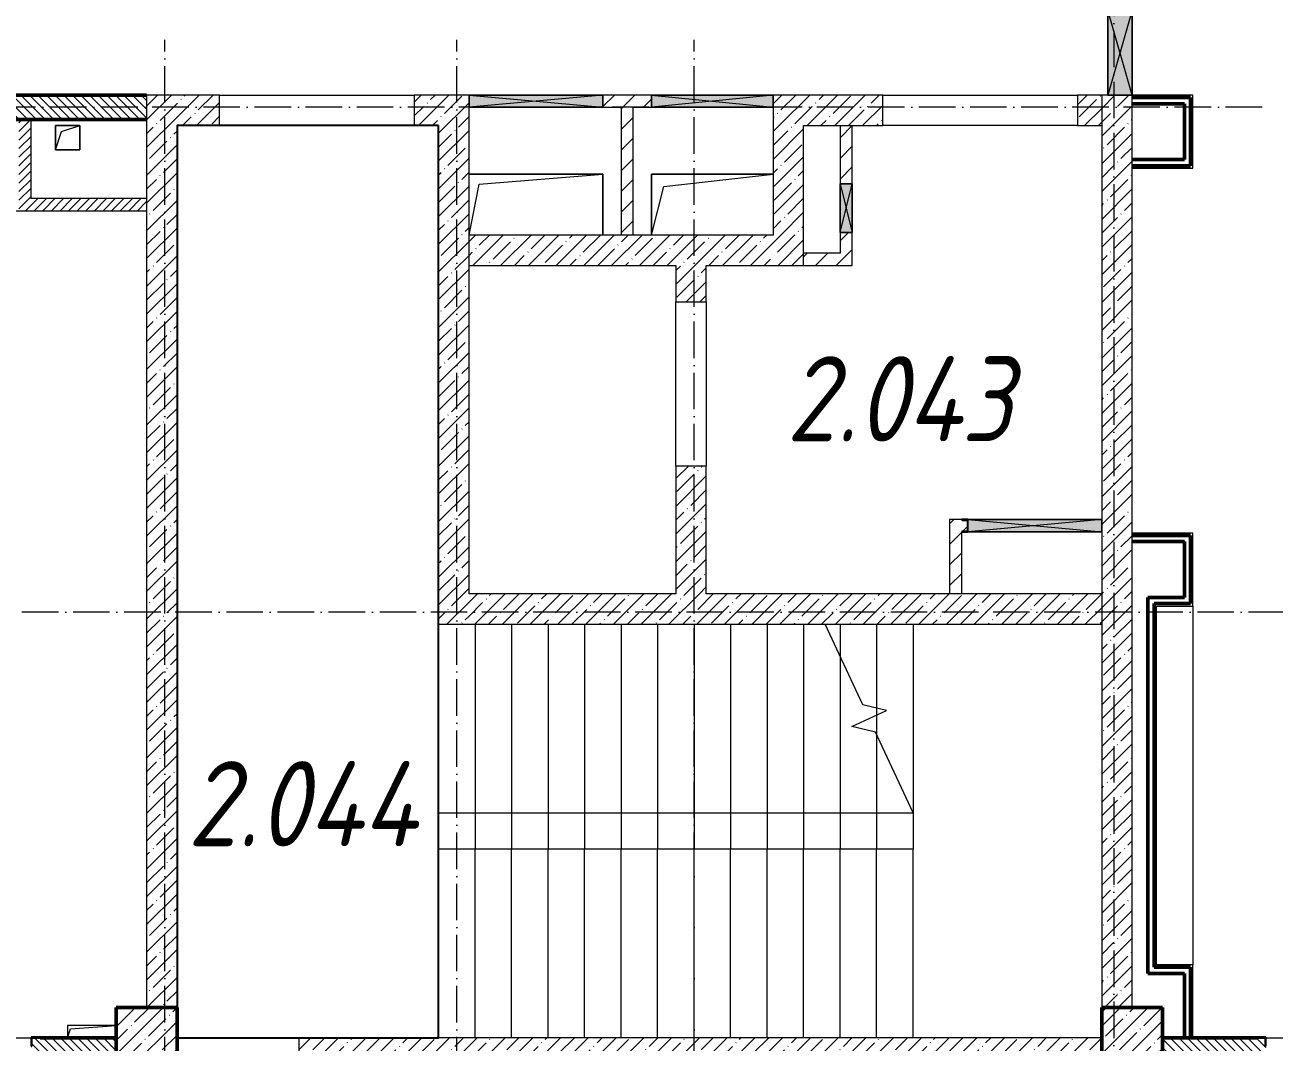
# Model space of a CAD drawing. Header units: millimetres. Extents: x -12989 to 629078, y -109036 to 555275.
# Drawn here: x 123410 to 133676, y 62010 to 70372 of the extents above; entities that cross this region are included whole.
import ezdxf

# ---------------------------------------------------------------- set-up
doc = ezdxf.new("R2010")
doc.units = ezdxf.units.MM
doc.linetypes.add('50_200_ШТРИХ_1Т_ш5_п1_п1_', pattern=[700, 500, -100, 0, -100])
for name, color, linetype, lineweight in [('A-DETL-GENF-OTLN', 7, 'Continuous', 9), ('A-FLOR-____-OTLN', 7, 'Continuous', 9), ('A-GENM-____-MCUT', 7, 'Continuous', 25), ('A-GENM-____-OTLN', 7, 'Continuous', 9), ('A-GENM-____-OTLN-1', 7, 'Continuous', 25), ('A-GLAZ-____-OTLN', 7, 'Continuous', 9), ('A-WALL-____-MCUT-1', 7, 'Continuous', 9), ('A-WALL-____-MCUT-2', 7, 'Continuous', 50), ('A-WALL-____-OTLN', 7, 'Continuous', 9), ('A-WALL-____-PATT-1', 7, 'Continuous', 9), ('A-WALL-FNSH-MCUT-1', 7, 'Continuous', 9), ('I-WALL-____-OTLN', 7, 'Continuous', 9), ('S-COLS-____-MCUT', 7, 'Continuous', 50), ('S-COLS-____-OTLN', 7, 'Continuous', 9), ('S-GRID-____-OTLN-1', 7, '50_200_ШТРИХ_1Т_ш5_п1_п1_', 9), ('S-STRS-____-MBND', 7, 'Continuous', 9), ('S-STRS-____-OTLN-1', 7, 'Continuous', 9), ('Марки помещений', 7, 'Continuous', 9)]:
    doc.layers.add(name, color=color, linetype=linetype, lineweight=lineweight)
doc.styles.add('ISOCPEUR_I_3', font='isocpeui.ttf', dxfattribs={"width": 0.85, "height": 2.2})
pattern_1 = [(135, (43259.71, 63713.66), (-35.35534, -35.35534), [])]
pattern_2 = [(45, (43259.71, 63713.66), (-114.04925, 114.04925), []), (45, (43373.76, 63713.66), (-114.04925, 114.04925), [201.612, -40.322, 3.353, -36.97])]
pattern_3 = [(45, (43259.71, 63713.66), (-35.35534, 35.35534), [])]
pattern_4 = [(45, (43259.71, 63713.66), (-84.85281, 84.85281), [])]

# ---------------------------------------------------------------- blocks, each defined once
blk = doc.blocks.new('BSC_Колонна _Прямоугольная - 500х500-V93-АР1_План отверстий 2 этажа в осях 1-64_А-ГГ')
at = {"layer": 'S-COLS-____-OTLN'}
h = blk.add_hatch(dxfattribs=at)
h.set_pattern_fill('FP_122', color=256, style=0, pattern_type=2)
h.set_pattern_definition([(45, (-81150, 1668.96), (-114.04925, 114.04925), []), (45, (-81035.95, 1668.96), (-114.04925, 114.04925), [201.613, -40.323, 3.353, -36.97])])
h.paths.add_polyline_path([(-250, -250), (250, -250), (250, 250), (-250, 250)], flags=0)
at = {"layer": 'S-COLS-____-MCUT'}
for p, q in [((250, 250), (-250, 250)), ((-250, 250), (-250, -250)), ((250, -250), (250, 250)), ((-250, -250), (250, -250))]:
    blk.add_line(p, q, dxfattribs=at)
blk = doc.blocks.new('BSC_Колонна _Прямоугольная - 500х500-V136-АР1_План отверстий 2 этажа в осях 1-64_А-ГГ')
at = {"layer": 'S-COLS-____-OTLN'}
h = blk.add_hatch(dxfattribs=at)
h.set_pattern_fill('FP_166', color=256, style=0, pattern_type=2)
h.set_pattern_definition([(45, (-89250, 1668.96), (-114.04925, 114.04925), []), (45, (-89135.95, 1668.96), (-114.04925, 114.04925), [201.613, -40.323, 3.353, -36.97])])
h.paths.add_polyline_path([(-250, -250), (250, -250), (250, 250), (-250, 250)], flags=0)
at = {"layer": 'S-COLS-____-MCUT'}
for p, q in [((250, 250), (-250, 250)), ((-250, 250), (-250, -250)), ((250, -250), (250, 250)), ((-250, -250), (250, -250))]:
    blk.add_line(p, q, dxfattribs=at)
blk = doc.blocks.new('Фахверк_СКБ_Уголок - 250_2700-27497298-АР1_План отверстий 2 этажа в осях 1-64_А-ГГ')
at = {"layer": 'A-GENM-____-MCUT'}
for p, q in [((200, 181), (125, 181)), ((125, 181), (125, 106)), ((125, 106), (131, 106)), ((131, 106), (131, 175)), ((131, 175), (200, 175)), ((200, 175), (200, 181)), ((131, -6), (125, -6)), ((125, -6), (125, -81)), ((125, -81), (200, -81)), ((131, -75), (131, -6)), ((200, -75), (131, -75)), ((200, -81), (200, -75))]:
    blk.add_line(p, q, dxfattribs=at)
blk = doc.blocks.new('AR_Отверстие прямоугольное _в плите_ - AR_Отверстие прямоугольное _в плите_-V150-АР1_План отверстий 2 этажа в осях 1-64_А-ГГ')
at = {"layer": 'A-GENM-____-OTLN'}
for p, q in [((100, 100), (-100, 100)), ((-100, 100), (-100, -100)), ((-100, -100), (-50, 50)), ((-50, 50), (100, 100)), ((100, -100), (100, 100)), ((-100, -100), (100, -100))]:
    blk.add_line(p, q, dxfattribs=at)
blk = doc.blocks.new('AR_Отверстие прямоугольное _в плите_ - AR_Отверстие прямоугольное _в плите_-V162-АР1_План отверстий 2 этажа в осях 1-64_А-ГГ')
at = {"layer": 'A-GENM-____-OTLN'}
for p, q in [((200, 50), (-200, 50)), ((-200, 50), (-200, -50)), ((-200, -50), (-175, 25)), ((-175, 25), (200, 50))]:
    blk.add_line(p, q, dxfattribs=at)
blk = doc.blocks.new('AR_Отверстие прямоугольное _в плите_ - AR_Отверстие прямоугольное _в плите_-V193-АР1_План отверстий 2 этажа в осях 1-64_А-ГГ')
at = {"layer": 'A-GENM-____-OTLN'}
for p, q in [((500, 250), (-500, 250)), ((-500, 250), (-500, -250)), ((-400, 150), (500, 250)), ((-500, -250), (-400, 150))]:
    blk.add_line(p, q, dxfattribs=at)
blk = doc.blocks.new('AR_Отверстие прямоугольное _в плите_ - AR_Отверстие прямоугольное _в плите_-30552508-АР1_План отверстий 2 этажа в осях 1-64_А-ГГ')
at = {"layer": 'A-GENM-____-OTLN'}
for p, q in [((550, 250), (-550, 250)), ((-467, 167), (550, 250)), ((550, -250), (550, 250)), ((-550, -250), (-467, 167))]:
    blk.add_line(p, q, dxfattribs=at)
blk = doc.blocks.new('AR_Отверстие прямоугольное _в стене_ - AR_Отверстие прямоугольное _в стене__ЭОМ-36409893-АР1_План отверстий 2 этажа в осях 1-64_А-ГГ')
at = {"layer": 'A-GLAZ-____-OTLN'}
blk.add_hatch(color=256, dxfattribs=at).paths.add_polyline_path([(350, 100), (-350, 100), (-350, -100), (350, -100)], flags=0)
at = {"layer": 'A-DETL-GENF-OTLN'}
for p, q in [((-350, -100), (-350, 100)), ((-350, 100), (350, 100)), ((350, 100), (-350, -100)), ((-350, 100), (350, -100)), ((350, 100), (-350, 100)), ((-350, 100), (-350, -100)), ((350, 100), (350, -100)), ((350, -100), (350, 100)), ((350, -100), (-350, -100)), ((-350, -100), (350, -100))]:
    blk.add_line(p, q, dxfattribs=at)
blk = doc.blocks.new('AR_Отверстие прямоугольное _в стене__БезПР - AR_Отверстие прямоугольное _в стене__БезПР-36427925-АР1_План отверстий 2 этажа в осях 1-64_А-ГГ')
at = {"layer": 'A-GLAZ-____-OTLN'}
blk.add_hatch(color=256, dxfattribs=at).paths.add_polyline_path([(500, -50), (500, 50), (-500, 50), (-500, -50)], flags=0)
at = {"layer": 'A-DETL-GENF-OTLN'}
for p, q in [((-500, -50), (-500, 50)), ((-500, 50), (500, 50)), ((500, 50), (-500, -50)), ((-500, 50), (500, -50)), ((500, 50), (-500, 50)), ((-500, 50), (-500, -50)), ((500, 50), (500, -50)), ((500, -50), (500, 50)), ((500, -50), (-500, -50)), ((-500, -50), (500, -50))]:
    blk.add_line(p, q, dxfattribs=at)
at = {"layer": 'A-GLAZ-____-OTLN'}
blk.add_line((500, 50), (-500, 50), dxfattribs=at)
blk = doc.blocks.new('AR_Отверстие прямоугольное _в стене_ - AR_Отверстие прямоугольное _в стене__ОВ-36805337-АР1_План отверстий 2 этажа в осях 1-64_А-ГГ')
at = {"layer": 'A-GLAZ-____-OTLN'}
blk.add_hatch(color=256, dxfattribs=at).paths.add_polyline_path([(-90, -50), (550, -50), (550, 50), (-550, 50), (-550, -50)], flags=0)
at = {"layer": 'A-DETL-GENF-OTLN'}
for p, q in [((-550, -50), (-550, 50)), ((-550, 50), (550, 50)), ((550, 50), (-550, -50)), ((-550, 50), (550, -50)), ((550, 50), (-550, 50)), ((-550, 50), (-550, -50)), ((550, 50), (550, -50)), ((550, -50), (550, 50)), ((550, -50), (-550, -50)), ((-550, -50), (550, -50))]:
    blk.add_line(p, q, dxfattribs=at)
blk = doc.blocks.new('154_Фахверк_СКБ_Швеллер - Тип_100_3960_зеркало-V199-АР1_План отверстий 2 этажа в осях 1-64_А-ГГ')
at = {"layer": 'A-GENM-____-MCUT'}
for p, q in [((175, 50), (125, 50)), ((128, 47), (175, 47)), ((128, -47), (128, 47)), ((175, 47), (175, 50)), ((125, -50), (175, -50)), ((175, -47), (128, -47)), ((175, -50), (175, -47))]:
    blk.add_line(p, q, dxfattribs=at)
blk = doc.blocks.new('AR_Отверстие прямоугольное _в стене_ - AR_Отверстие прямоугольное _в стене__ОВ-36913595-АР1_План отверстий 2 этажа в осях 1-64_А-ГГ')
at = {"layer": 'A-GLAZ-____-OTLN'}
blk.add_hatch(color=256, dxfattribs=at).paths.add_polyline_path([(550, -50), (550, 50), (-550, 50), (-550, -50), (475, -50)], flags=0)
at = {"layer": 'A-DETL-GENF-OTLN'}
for p, q in [((-550, -50), (-550, 50)), ((-550, 50), (550, 50)), ((550, 50), (-550, -50)), ((-550, 50), (550, -50)), ((550, 50), (-550, 50)), ((-550, 50), (-550, -50)), ((550, 50), (550, -50)), ((550, -50), (550, 50)), ((550, -50), (-550, -50)), ((-550, -50), (550, -50))]:
    blk.add_line(p, q, dxfattribs=at)
blk = doc.blocks.new('AR_Отверстие прямоугольное _в стене_ - AR_Отверстие прямоугольное _в стене__ОВ-36970111-АР1_План отверстий 2 этажа в осях 1-64_А-ГГ')
at = {"layer": 'A-GLAZ-____-OTLN'}
blk.add_hatch(color=256, dxfattribs=at).paths.add_polyline_path([(-200, -50), (200, -50), (200, 50), (-200, 50)], flags=0)
at = {"layer": 'A-DETL-GENF-OTLN'}
for p, q in [((-200, -50), (-200, 50)), ((-200, 50), (200, 50)), ((200, 50), (-200, -50)), ((-200, 50), (200, -50)), ((200, 50), (-200, 50)), ((-200, 50), (-200, -50)), ((200, 50), (200, -50)), ((200, -50), (200, 50)), ((200, -50), (-200, -50)), ((-200, -50), (200, -50))]:
    blk.add_line(p, q, dxfattribs=at)
blk = doc.blocks.new('2этаж')
at = {"layer": 'S-GRID-____-OTLN-1', "color": 251, "ltscale": 0.6, "true_color": 0x636466}
for p, q in [((73508.3, 508896.9), (73508.3, 454533.3)), ((65708.3, 454533.3), (65708.3, 465551)), ((68108.3, 454533.3), (68108.3, 465551)), ((70058.3, 454533.3), (70058.3, 465551)), ((74727.1, 464997), (-20260.4, 464997)), ((88359, 460847), (-20260.4, 460847))]:
    blk.add_line(p, q, dxfattribs=at)

msp = doc.modelspace()

# ---------------------------------------------------------------- hatches: boundary and pattern name
at = {"layer": 'A-WALL-____-PATT-1'}
h = msp.add_hatch(dxfattribs=at)
h.set_pattern_fill('FP_6', color=256, style=0, pattern_type=2)
h.set_pattern_definition(pattern_1)
h.paths.add_polyline_path([(123265.7115, 69594.7006), (124409.7115, 69594.7006), (124409.7115, 69794.7006), (123265.7115, 69794.7006), (123265.7115, 69725.7006), (123259.7115, 69725.7006), (123259.7115, 69663.7006), (123265.7115, 69663.7006), (123265.7115, 69595.7441)], flags=0)
h.paths.add_polyline_path([(122334.7115, 69594.7006), (122553.7115, 69594.7006), (122553.7115, 69663.7006), (122559.7115, 69663.7006), (122559.7115, 69725.7006), (122553.7115, 69725.7006), (122553.7115, 69794.7006), (122265.7115, 69794.7006), (122265.7115, 69725.7006), (122259.7115, 69725.7006), (122259.7115, 69663.7006), (122265.7115, 69663.7006), (122265.7115, 69594.7006)], flags=0)
h.paths.add_polyline_path([(121014.4505, 69594.7006), (121553.7115, 69594.7006), (121553.7115, 69663.7006), (121559.7115, 69663.7006), (121559.7115, 69725.7006), (121553.7115, 69725.7006), (121553.7115, 69794.7006), (118659.7115, 69794.7006), (118659.7115, 69594.7006)], flags=0)
h = msp.add_hatch(dxfattribs=at)
h.set_pattern_fill('FP_25', color=256, style=0, pattern_type=2)
h.set_pattern_definition(pattern_2)
h.paths.add_polyline_path([(124409.7115, 62294.7006), (124659.7115, 62294.7006), (124659.7115, 69794.7006), (124409.7115, 69794.7006), (124409.7115, 64449.5672)], flags=0)
h = msp.add_hatch(dxfattribs=at)
h.set_pattern_fill('FP_25', color=256, style=0, pattern_type=2)
h.set_pattern_definition(pattern_2)
h.paths.add_polyline_path([(126809.7115, 69544.7006), (126809.7115, 69794.7006), (126609.7115, 69794.7006), (126609.7115, 69544.7006)], flags=0)
h.paths.add_polyline_path([(124659.7115, 69544.7006), (125009.7115, 69544.7006), (125009.7115, 69794.7006), (124659.7115, 69794.7006)], flags=0)
h = msp.add_hatch(dxfattribs=at)
h.set_pattern_fill('FP_25', color=256, style=0, pattern_type=2)
h.set_pattern_definition(pattern_2)
h.paths.add_polyline_path([(127059.7115, 65444.7006), (127059.7115, 69794.7006), (126809.7115, 69794.7006), (126809.7115, 65444.7006)], flags=0)
h = msp.add_hatch(dxfattribs=at)
h.set_pattern_fill('FP_4', color=256, style=0, pattern_type=2)
h.set_pattern_definition(pattern_4)
h.paths.add_polyline_path([(128409.7115, 69694.7006), (128559.7115, 69694.7006), (128559.7115, 69794.7006), (128159.7115, 69794.7006), (128159.7115, 69694.7006), (128309.7115, 69694.7006)], flags=0)
h = msp.add_hatch(dxfattribs=at)
h.set_pattern_fill('FP_25', color=256, style=0, pattern_type=2)
h.set_pattern_definition(pattern_2)
h.paths.add_polyline_path([(132059.7115, 69544.7006), (132259.7115, 69544.7006), (132259.7115, 69794.7006), (132059.7115, 69794.7006)], flags=0)
h.paths.add_polyline_path([(130459.7115, 69544.7006), (130459.7115, 69794.7006), (129559.7115, 69794.7006), (129559.7115, 69544.7006), (129809.7115, 69544.7006)], flags=0)
h = msp.add_hatch(dxfattribs=at)
h.set_pattern_fill('FP_25', color=256, style=0, pattern_type=2)
h.set_pattern_definition(pattern_2)
h.paths.add_polyline_path([(132259.7115, 65569.7006), (132509.7115, 65569.7006), (132509.7115, 69794.7006), (132259.7115, 69794.7006), (132259.7115, 66169.5552)], flags=0)
h = msp.add_hatch(dxfattribs=at)
h.set_pattern_fill('FP_4', color=256, style=0, pattern_type=2)
h.set_pattern_definition(pattern_4)
h.paths.add_polyline_path([(128409.7115, 68644.7006), (128409.7115, 69694.7006), (128309.7115, 69694.7006), (128309.7115, 68644.7006)], flags=0)
h = msp.add_hatch(dxfattribs=at)
h.set_pattern_fill('FP_5', color=256, style=0, pattern_type=2)
h.set_pattern_definition(pattern_3)
h.paths.add_polyline_path([(123459.7115, 68844.7006), (123459.7115, 69594.7006), (123359.7115, 69594.7006), (123359.7115, 68844.7006)], flags=0)
h = msp.add_hatch(dxfattribs=at)
h.set_pattern_fill('FP_25', color=256, style=0, pattern_type=2)
h.set_pattern_definition(pattern_2)
h.paths.add_polyline_path([(129809.7115, 68644.7006), (129809.7115, 69544.7006), (129559.7115, 69544.7006), (129559.7115, 68644.7006)], flags=0)
h = msp.add_hatch(dxfattribs=at)
h.set_pattern_fill('FP_4', color=256, style=0, pattern_type=2)
h.set_pattern_definition(pattern_4)
h.paths.add_polyline_path([(130209.7115, 68394.7006), (130209.7115, 68664.7006), (130109.7115, 68664.7006), (130109.7115, 68394.7006)], flags=0)
h.paths.add_polyline_path([(130209.7115, 69064.7006), (130209.7115, 69544.7006), (130109.7115, 69544.7006), (130109.7115, 69064.7006), (130163.9972, 69064.7006)], flags=0)
h = msp.add_hatch(dxfattribs=at)
h.set_pattern_fill('FP_5', color=256, style=0, pattern_type=2)
h.set_pattern_definition(pattern_3)
h.paths.add_polyline_path([(124409.7115, 68844.7006), (124409.7115, 68944.7006), (123459.7115, 68944.7006), (123459.7115, 68844.7006)], flags=0)
h = msp.add_hatch(dxfattribs=at)
h.set_pattern_fill('FP_25', color=256, style=0, pattern_type=2)
h.set_pattern_definition(pattern_2)
h.paths.add_polyline_path([(129809.7115, 68394.7006), (129809.7115, 68644.7006), (127059.7115, 68644.7006), (127059.7115, 68394.7006), (129009.7115, 68394.7006)], flags=0)
h = msp.add_hatch(dxfattribs=at)
h.set_pattern_fill('FP_4', color=256, style=0, pattern_type=2)
h.set_pattern_definition(pattern_4)
h.paths.add_polyline_path([(130109.7115, 68394.7006), (130109.7115, 68494.7006), (129809.7115, 68494.7006), (129809.7115, 68394.7006)], flags=0)
h = msp.add_hatch(dxfattribs=at)
h.set_pattern_fill('FP_25', color=256, style=0, pattern_type=2)
h.set_pattern_definition(pattern_2)
h.paths.add_polyline_path([(129009.7115, 65694.7006), (129009.7115, 66744.7006), (128759.7115, 66744.7006), (128759.7115, 65694.7006)], flags=0)
h.paths.add_polyline_path([(128759.7115, 68094.7006), (129009.7115, 68094.7006), (129009.7115, 68394.7006), (128759.7115, 68394.7006)], flags=0)
h = msp.add_hatch(dxfattribs=at)
h.set_pattern_fill('FP_4', color=256, style=0, pattern_type=2)
h.set_pattern_definition(pattern_4)
h.paths.add_polyline_path([(131009.7115, 65694.7006), (131109.7115, 65694.7006), (131109.7115, 66304.7006), (131009.7115, 66304.7006), (131009.7115, 66204.7006)], flags=0)
h = msp.add_hatch(dxfattribs=at)
h.set_pattern_fill('FP_4', color=256, style=0, pattern_type=2)
h.set_pattern_definition(pattern_4)
h.paths.add_polyline_path([(131109.7115, 66207.7006), (131156.7115, 66207.7006), (131156.7115, 66301.7006), (131109.7115, 66301.7006), (131109.7115, 66254.7006)], flags=0)
h = msp.add_hatch(dxfattribs=at)
h.set_pattern_fill('FP_25', color=256, style=0, pattern_type=2)
h.set_pattern_definition(pattern_2)
h.paths.add_polyline_path([(132259.7115, 65444.7006), (132259.7115, 65694.7006), (127059.7115, 65694.7006), (127059.7115, 65444.7006), (131619.2363, 65444.7006)], flags=0)
h = msp.add_hatch(dxfattribs=at)
h.set_pattern_fill('FP_25', color=256, style=0, pattern_type=2)
h.set_pattern_definition(pattern_2)
h.paths.add_polyline_path([(132509.7115, 62294.7006), (132509.7115, 65569.7006), (132259.7115, 65569.7006), (132259.7115, 62294.7006), (132502.9684, 62294.7006)], flags=0)
h = msp.add_hatch(dxfattribs=at)
h.set_pattern_fill('FP_6', color=256, style=0, pattern_type=2)
h.set_pattern_definition(pattern_1)
h.paths.add_polyline_path([(124159.7115, 61794.7006), (124159.7115, 62044.7006), (123465.7115, 62044.7006), (123465.7115, 61975.7006), (123459.7115, 61975.7006), (123459.7115, 61863.7006), (123465.7115, 61863.7006), (123465.7115, 61794.7006), (123534.7115, 61794.7006)], flags=0)
h = msp.add_hatch(dxfattribs=at)
h.set_pattern_fill('FP_25', color=256, style=0, pattern_type=2)
h.set_pattern_definition(pattern_2)
h.paths.add_polyline_path([(132259.7115, 61794.7006), (132259.7115, 62044.7006), (125659.7115, 62044.7006), (125659.7115, 61794.7006), (131619.2363, 61794.7006)], flags=0)
h = msp.add_hatch(dxfattribs=at)
h.set_pattern_fill('FP_6', color=256, style=0, pattern_type=2)
h.set_pattern_definition(pattern_1)
h.paths.add_polyline_path([(135484.7115, 61794.7006), (136509.7115, 61794.7006), (136509.7115, 62044.7006), (135415.7115, 62044.7006), (135415.7115, 61975.7006), (135409.7115, 61975.7006), (135409.7115, 61863.7006), (135415.7115, 61863.7006), (135415.7115, 61794.7006)], flags=0)
h.paths.add_polyline_path([(133603.7115, 61794.7006), (133603.7115, 61863.7006), (133609.7115, 61863.7006), (133609.7115, 61975.7006), (133603.7115, 61975.7006), (133603.7115, 62044.7006), (132759.7115, 62044.7006), (132759.7115, 61794.7006), (133534.7115, 61794.7006)], flags=0)

# ---------------------------------------------------------------- linework, layer by layer
msp.add_lwpolyline([(126809.7115, 69544.7006), (124659.7115, 69544.7006), (124659.7115, 62044.7006), (126809.7115, 62044.7006)], close=True)
at = {"layer": 'A-FLOR-____-OTLN'}
for p, q in [((123659.7115, 69544.7006), (123859.7115, 69544.7006)), ((123659.7115, 69344.7006), (123659.7115, 69544.7006)), ((123859.7115, 69544.7006), (123859.7115, 69344.7006)), ((123859.7115, 69344.7006), (123659.7115, 69344.7006)), ((127059.7115, 69144.7006), (128159.7115, 69144.7006)), ((128159.7115, 69144.7006), (128159.7115, 68644.7006)), ((128559.7115, 69144.7006), (129559.7115, 69144.7006)), ((128559.7115, 68644.7006), (128559.7115, 69144.7006)), ((126809.7115, 62044.7006), (126809.7115, 63894.7006))]:
    msp.add_line(p, q, dxfattribs=at)
at = {"layer": 'A-WALL-____-MCUT-1'}
for p, q in [((124409.7115, 69794.7006), (124409.7115, 62294.7006)), ((125009.7115, 69794.7006), (124409.7115, 69794.7006)), ((125009.7115, 69544.7006), (125009.7115, 69794.7006)), ((127059.7115, 69794.7006), (126609.7115, 69794.7006)), ((126609.7115, 69794.7006), (126609.7115, 69544.7006)), ((130459.7115, 69794.7006), (129559.7115, 69794.7006)), ((130459.7115, 69544.7006), (130459.7115, 69794.7006)), ((132309.7115, 69794.7006), (132059.7115, 69794.7006)), ((132059.7115, 69794.7006), (132059.7115, 69544.7006)), ((132259.7115, 69794.7006), (132259.7115, 66304.7006)), ((132509.7115, 62294.7006), (132509.7115, 69794.7006)), ((127059.7115, 65694.7006), (127059.7115, 69694.7006)), ((129559.7115, 69694.7006), (129559.7115, 68644.7006)), ((124659.7115, 62294.7006), (124659.7115, 69544.7006)), ((124659.7115, 69544.7006), (125009.7115, 69544.7006)), ((126609.7115, 69544.7006), (126809.7115, 69544.7006)), ((126809.7115, 69544.7006), (126809.7115, 65444.7006)), ((129809.7115, 69544.7006), (130459.7115, 69544.7006)), ((129809.7115, 68394.7006), (129809.7115, 69544.7006)), ((132059.7115, 69544.7006), (132259.7115, 69544.7006)), ((129559.7115, 68644.7006), (127059.7115, 68644.7006)), ((127059.7115, 68394.7006), (128759.7115, 68394.7006)), ((128759.7115, 68394.7006), (128759.7115, 68094.7006)), ((129009.7115, 68094.7006), (129009.7115, 68394.7006)), ((129009.7115, 68394.7006), (129809.7115, 68394.7006)), ((128759.7115, 68094.7006), (129009.7115, 68094.7006)), ((128759.7115, 66744.7006), (128759.7115, 65694.7006)), ((129009.7115, 66744.7006), (128759.7115, 66744.7006)), ((129009.7115, 65694.7006), (129009.7115, 66744.7006)), ((132259.7115, 66204.7006), (132259.7115, 62294.7006)), ((128759.7115, 65694.7006), (127059.7115, 65694.7006)), ((132259.7115, 65694.7006), (129009.7115, 65694.7006)), ((126809.7115, 65444.7006), (132259.7115, 65444.7006)), ((132259.7115, 62044.7006), (125659.7115, 62044.7006)), ((125659.7115, 62044.7006), (125659.7115, 61794.7006))]:
    msp.add_line(p, q, dxfattribs=at)
at = {"layer": 'A-WALL-____-MCUT-2'}
for p, q in [((124409.7115, 69794.7006), (123334.7115, 69794.7006)), ((132989.7115, 69774.7006), (132509.7115, 69774.7006)), ((132509.7115, 69724.7006), (132939.7115, 69724.7006)), ((132939.7115, 69724.7006), (132939.7115, 69264.7006)), ((132989.7115, 69214.7006), (132989.7115, 69774.7006)), ((123334.7115, 69594.7006), (124409.7115, 69594.7006)), ((132939.7115, 69264.7006), (132509.7115, 69264.7006)), ((132989.7115, 69214.7006), (132509.7115, 69214.7006)), ((132989.7115, 66174.7006), (132509.7115, 66174.7006)), ((132509.7115, 66124.7006), (132939.7115, 66124.7006)), ((132939.7115, 66124.7006), (132939.7115, 65664.7006)), ((132989.7115, 65614.7006), (132989.7115, 66174.7006)), ((132939.7115, 65664.7006), (132639.7115, 65664.7006)), ((132639.7115, 65664.7006), (132639.7115, 62574.7006)), ((132989.7115, 65614.7006), (132689.7115, 65614.7006)), ((132689.7115, 62624.7006), (132689.7115, 65614.7006)), ((132989.7115, 62624.7006), (132689.7115, 62624.7006)), ((132989.7115, 62044.7006), (132989.7115, 62624.7006)), ((132639.7115, 62574.7006), (132939.7115, 62574.7006)), ((132939.7115, 62574.7006), (132939.7115, 62044.7006)), ((124159.7115, 62044.7006), (123534.7115, 62044.7006)), ((133534.7115, 62044.7006), (132759.7115, 62044.7006)), ((132939.7115, 62044.7006), (132989.7115, 62044.7006))]:
    msp.add_line(p, q, dxfattribs=at)
at = {"layer": 'A-WALL-____-OTLN'}
for p, q in [((125009.7115, 69794.7006), (126609.7115, 69794.7006)), ((130459.7115, 69794.7006), (132059.7115, 69794.7006)), ((126609.7115, 69544.7006), (125009.7115, 69544.7006)), ((132059.7115, 69544.7006), (130459.7115, 69544.7006)), ((128759.7115, 66744.7006), (128759.7115, 68094.7006)), ((129009.7115, 68094.7006), (129009.7115, 66744.7006)), ((118659.7115, 62044.7006), (123459.7115, 62044.7006)), ((124659.7115, 62044.7006), (125659.7115, 62044.7006)), ((133609.7115, 62044.7006), (135409.7115, 62044.7006))]:
    msp.add_line(p, q, dxfattribs=at)
at = {"layer": 'A-WALL-FNSH-MCUT-1'}
for p, q in [((128559.7115, 69794.7006), (128159.7115, 69794.7006)), ((133009.7115, 69794.7006), (132509.7115, 69794.7006)), ((133009.7115, 69194.7006), (133009.7115, 69794.7006)), ((128159.7115, 69694.7006), (128309.7115, 69694.7006)), ((128309.7115, 69694.7006), (128309.7115, 68644.7006)), ((128409.7115, 69694.7006), (128559.7115, 69694.7006)), ((128409.7115, 68644.7006), (128409.7115, 69694.7006)), ((123459.7115, 68944.7006), (123459.7115, 69594.7006)), ((130109.7115, 69544.7006), (130109.7115, 69064.7006)), ((130209.7115, 69064.7006), (130209.7115, 69544.7006)), ((132509.7115, 69194.7006), (133009.7115, 69194.7006)), ((124409.7115, 68944.7006), (123459.7115, 68944.7006)), ((120909.7115, 68844.7006), (124409.7115, 68844.7006)), ((130109.7115, 68664.7006), (130109.7115, 68494.7006)), ((130209.7115, 68394.7006), (130209.7115, 68664.7006)), ((130109.7115, 68494.7006), (129809.7115, 68494.7006)), ((129809.7115, 68394.7006), (130209.7115, 68394.7006)), ((131009.7115, 66304.7006), (131009.7115, 65694.7006)), ((131109.7115, 66304.7006), (131009.7115, 66304.7006)), ((131109.7115, 65694.7006), (131109.7115, 66204.7006)), ((133009.7115, 66194.7006), (132509.7115, 66194.7006)), ((133009.7115, 65594.7006), (133009.7115, 66194.7006)), ((132709.7115, 65594.7006), (133009.7115, 65594.7006)), ((132709.7115, 62644.7006), (132709.7115, 65594.7006)), ((133009.7115, 62644.7006), (132709.7115, 62644.7006)), ((133009.7115, 62044.7006), (133009.7115, 62644.7006)), ((132989.7115, 62044.7006), (133009.7115, 62044.7006))]:
    msp.add_line(p, q, dxfattribs=at)
at = {"layer": 'I-WALL-____-OTLN'}
for p, q in [((133009.2115, 65594.7006), (133009.2115, 62644.7006)), ((133009.7115, 65594.7006), (133009.7115, 62644.7006))]:
    msp.add_line(p, q, dxfattribs=at)
at = {"layer": 'S-STRS-____-MBND'}
for p, q in [((130295.4957, 64782.9891), (129986.9346, 65444.7006)), ((130489.9336, 64735.7347), (130295.4957, 64782.9891)), ((130206.7124, 64603.6665), (130489.9336, 64735.7347)), ((130401.1503, 64556.4122), (130206.7124, 64603.6665)), ((130709.7115, 63894.7006), (130401.1503, 64556.4122))]:
    msp.add_line(p, q, dxfattribs=at)
at = {"layer": 'S-STRS-____-OTLN-1'}
for p, q in [((126809.7115, 65444.7006), (126809.7115, 63894.7006)), ((126809.7115, 65444.7006), (126809.7115, 63894.7006)), ((127109.7115, 65444.7006), (127109.7115, 63894.7006)), ((127109.7115, 65444.7006), (127109.7115, 63894.7006)), ((127409.7115, 65444.7006), (127409.7115, 63894.7006)), ((127409.7115, 65444.7006), (127409.7115, 63894.7006)), ((127709.7115, 65444.7006), (127709.7115, 63894.7006)), ((127709.7115, 65444.7006), (127709.7115, 63894.7006)), ((128009.7115, 65444.7006), (128009.7115, 63894.7006)), ((128009.7115, 65444.7006), (128009.7115, 63894.7006)), ((128309.7115, 65444.7006), (128309.7115, 63894.7006)), ((128309.7115, 65444.7006), (128309.7115, 63894.7006)), ((128609.7115, 65444.7006), (128609.7115, 63894.7006)), ((128609.7115, 65444.7006), (128609.7115, 63894.7006)), ((128909.7115, 65444.7006), (128909.7115, 63894.7006)), ((128909.7115, 65444.7006), (128909.7115, 63894.7006)), ((129209.7115, 65444.7006), (129209.7115, 63894.7006)), ((129209.7115, 65444.7006), (129209.7115, 63894.7006)), ((129509.7115, 65444.7006), (129509.7115, 63894.7006)), ((129509.7115, 65444.7006), (129509.7115, 63894.7006)), ((129809.7115, 65444.7006), (129809.7115, 63894.7006)), ((129809.7115, 65444.7006), (129809.7115, 63894.7006)), ((130109.7115, 65444.7006), (130109.7115, 65181.4048)), ((130109.7115, 65444.7006), (130109.7115, 65181.4048)), ((130409.7115, 65444.7006), (130409.7115, 64755.2312)), ((130409.7115, 65444.7006), (130409.7115, 64755.2312)), ((130709.7115, 65444.7006), (130709.7115, 63594.7006)), ((130709.7115, 65444.7006), (130709.7115, 63594.7006)), ((130109.7115, 65181.4048), (130109.7115, 63894.7006)), ((130109.7115, 65181.4048), (130109.7115, 63894.7006)), ((130409.7115, 64755.2312), (130409.7115, 64698.3265)), ((130409.7115, 64755.2312), (130409.7115, 64698.3265)), ((130409.7115, 64698.3265), (130409.7115, 64538.0527)), ((130409.7115, 64698.3265), (130409.7115, 64538.0527)), ((130409.7115, 64538.0527), (130409.7115, 63894.7006)), ((130409.7115, 64538.0527), (130409.7115, 63894.7006)), ((126809.7115, 63894.7006), (127109.7115, 63894.7006)), ((127109.7115, 63894.7006), (127109.7115, 63594.7006)), ((127109.7115, 63894.7006), (127109.7115, 63594.7006)), ((127109.7115, 63894.7006), (127409.7115, 63894.7006)), ((127409.7115, 63894.7006), (127409.7115, 63594.7006)), ((127409.7115, 63894.7006), (127409.7115, 63594.7006)), ((127409.7115, 63894.7006), (127709.7115, 63894.7006)), ((127709.7115, 63894.7006), (127709.7115, 63594.7006)), ((127709.7115, 63894.7006), (127709.7115, 63594.7006)), ((127709.7115, 63894.7006), (128009.7115, 63894.7006)), ((128009.7115, 63894.7006), (128009.7115, 63594.7006)), ((128009.7115, 63894.7006), (128009.7115, 63594.7006)), ((128009.7115, 63894.7006), (128309.7115, 63894.7006)), ((128309.7115, 63894.7006), (128309.7115, 63594.7006)), ((128309.7115, 63894.7006), (128309.7115, 63594.7006)), ((128309.7115, 63894.7006), (128609.7115, 63894.7006)), ((128609.7115, 63894.7006), (128609.7115, 63594.7006)), ((128609.7115, 63894.7006), (128609.7115, 63594.7006)), ((128609.7115, 63894.7006), (128909.7115, 63894.7006)), ((128909.7115, 63894.7006), (128909.7115, 63594.7006)), ((128909.7115, 63894.7006), (128909.7115, 63594.7006)), ((128909.7115, 63894.7006), (129209.7115, 63894.7006)), ((129209.7115, 63894.7006), (129209.7115, 63594.7006)), ((129209.7115, 63894.7006), (129209.7115, 63594.7006)), ((129209.7115, 63894.7006), (129509.7115, 63894.7006)), ((129509.7115, 63894.7006), (129509.7115, 63594.7006)), ((129509.7115, 63894.7006), (129509.7115, 63594.7006)), ((129509.7115, 63894.7006), (129809.7115, 63894.7006)), ((129809.7115, 63894.7006), (129809.7115, 63594.7006)), ((129809.7115, 63894.7006), (129809.7115, 63594.7006)), ((129809.7115, 63894.7006), (130109.7115, 63894.7006)), ((130109.7115, 63894.7006), (130109.7115, 63594.7006)), ((130109.7115, 63894.7006), (130109.7115, 63594.7006)), ((130109.7115, 63894.7006), (130409.7115, 63894.7006)), ((130409.7115, 63894.7006), (130409.7115, 63594.7006)), ((130409.7115, 63894.7006), (130409.7115, 63594.7006)), ((130409.7115, 63894.7006), (130709.7115, 63894.7006)), ((126809.7115, 62044.7006), (126809.7115, 63594.7006)), ((127109.7115, 63594.7006), (126809.7115, 63594.7006)), ((127409.7115, 63594.7006), (127109.7115, 63594.7006)), ((127109.7115, 62044.7006), (127109.7115, 63594.7006)), ((127109.7115, 62044.7006), (127109.7115, 63594.7006)), ((127709.7115, 63594.7006), (127409.7115, 63594.7006)), ((127409.7115, 62044.7006), (127409.7115, 63594.7006)), ((127409.7115, 62044.7006), (127409.7115, 63594.7006)), ((128009.7115, 63594.7006), (127709.7115, 63594.7006)), ((127709.7115, 62044.7006), (127709.7115, 63594.7006)), ((127709.7115, 62044.7006), (127709.7115, 63594.7006)), ((128309.7115, 63594.7006), (128009.7115, 63594.7006)), ((128009.7115, 62044.7006), (128009.7115, 63594.7006)), ((128009.7115, 62044.7006), (128009.7115, 63594.7006)), ((128609.7115, 63594.7006), (128309.7115, 63594.7006)), ((128309.7115, 62044.7006), (128309.7115, 63594.7006)), ((128309.7115, 62044.7006), (128309.7115, 63594.7006)), ((128909.7115, 63594.7006), (128609.7115, 63594.7006)), ((128609.7115, 62044.7006), (128609.7115, 63594.7006)), ((128609.7115, 62044.7006), (128609.7115, 63594.7006)), ((129209.7115, 63594.7006), (128909.7115, 63594.7006)), ((128909.7115, 62044.7006), (128909.7115, 63594.7006)), ((128909.7115, 62044.7006), (128909.7115, 63594.7006)), ((129509.7115, 63594.7006), (129209.7115, 63594.7006)), ((129209.7115, 62044.7006), (129209.7115, 63594.7006)), ((129209.7115, 62044.7006), (129209.7115, 63594.7006)), ((129809.7115, 63594.7006), (129509.7115, 63594.7006)), ((129509.7115, 62044.7006), (129509.7115, 63594.7006)), ((129509.7115, 62044.7006), (129509.7115, 63594.7006)), ((130109.7115, 63594.7006), (129809.7115, 63594.7006)), ((129809.7115, 62044.7006), (129809.7115, 63594.7006)), ((129809.7115, 62044.7006), (129809.7115, 63594.7006)), ((130409.7115, 63594.7006), (130109.7115, 63594.7006)), ((130109.7115, 62044.7006), (130109.7115, 63594.7006)), ((130109.7115, 62044.7006), (130109.7115, 63594.7006)), ((130709.7115, 63594.7006), (130409.7115, 63594.7006)), ((130409.7115, 62044.7006), (130409.7115, 63594.7006)), ((130409.7115, 62044.7006), (130409.7115, 63594.7006)), ((130709.7115, 62044.7006), (130709.7115, 63594.7006)), ((130709.7115, 62044.7006), (130709.7115, 63594.7006))]:
    msp.add_line(p, q, dxfattribs=at)

# ---------------------------------------------------------------- block references
msp.add_blockref('2этаж', (58851.3748, -395302.2823))
at = {"layer": 'A-GENM-____-OTLN'}
for name, p in [('AR_Отверстие прямоугольное _в плите_ - AR_Отверстие прямоугольное _в плите_-V150-АР1_План отверстий 2 этажа в осях 1-64_А-ГГ', (123759.7115, 69444.7006)), ('AR_Отверстие прямоугольное _в плите_ - AR_Отверстие прямоугольное _в плите_-30552508-АР1_План отверстий 2 этажа в осях 1-64_А-ГГ', (127609.7115, 68894.7006)), ('AR_Отверстие прямоугольное _в плите_ - AR_Отверстие прямоугольное _в плите_-V193-АР1_План отверстий 2 этажа в осях 1-64_А-ГГ', (129059.7115, 68894.7006)), ('AR_Отверстие прямоугольное _в плите_ - AR_Отверстие прямоугольное _в плите_-V162-АР1_План отверстий 2 этажа в осях 1-64_А-ГГ', (123959.7115, 62094.7006))]:
    msp.add_blockref(name, p, dxfattribs=at)
at = {"layer": 'A-GENM-____-OTLN-1', "rotation": 180}
for name, p in [('154_Фахверк_СКБ_Швеллер - Тип_100_3960_зеркало-V199-АР1_План отверстий 2 этажа в осях 1-64_А-ГГ', (131284.7115, 66254.7006)), ('Фахверк_СКБ_Уголок - 250_2700-27497298-АР1_План отверстий 2 этажа в осях 1-64_А-ГГ', (133734.7115, 61969.7006))]:
    msp.add_blockref(name, p, dxfattribs=at)
at = {"layer": 'A-GENM-____-OTLN-1'}
msp.add_blockref('Фахверк_СКБ_Уголок - 250_2700-27497298-АР1_План отверстий 2 этажа в осях 1-64_А-ГГ', (123334.7115, 61869.7006), dxfattribs=at)
at = {"layer": 'A-GLAZ-____-OTLN'}
for name, p, rotation in [('AR_Отверстие прямоугольное _в стене_ - AR_Отверстие прямоугольное _в стене__ЭОМ-36409893-АР1_План отверстий 2 этажа в осях 1-64_А-ГГ', (132409.7115, 70144.7006), 269.9999999999999), ('AR_Отверстие прямоугольное _в стене_ - AR_Отверстие прямоугольное _в стене__ОВ-36970111-АР1_План отверстий 2 этажа в осях 1-64_А-ГГ', (130159.7115, 68864.7006), 90)]:
    msp.add_blockref(name, p, dxfattribs=dict(at, rotation=rotation))
for name, p in [('AR_Отверстие прямоугольное _в стене_ - AR_Отверстие прямоугольное _в стене__ОВ-36913595-АР1_План отверстий 2 этажа в осях 1-64_А-ГГ', (127609.7115, 69744.7006)), ('AR_Отверстие прямоугольное _в стене__БезПР - AR_Отверстие прямоугольное _в стене__БезПР-36427925-АР1_План отверстий 2 этажа в осях 1-64_А-ГГ', (129059.7115, 69744.7006)), ('AR_Отверстие прямоугольное _в стене_ - AR_Отверстие прямоугольное _в стене__ОВ-36805337-АР1_План отверстий 2 этажа в осях 1-64_А-ГГ', (131709.7115, 66254.7006))]:
    msp.add_blockref(name, p, dxfattribs=at)
at = {"layer": 'S-COLS-____-OTLN'}
for name, p in [('BSC_Колонна _Прямоугольная - 500х500-V93-АР1_План отверстий 2 этажа в осях 1-64_А-ГГ', (124409.7115, 62044.7006)), ('BSC_Колонна _Прямоугольная - 500х500-V136-АР1_План отверстий 2 этажа в осях 1-64_А-ГГ', (132509.7115, 62044.7006))]:
    msp.add_blockref(name, p, dxfattribs=at)

# ---------------------------------------------------------------- texts
at = {"layer": 'Марки помещений', "char_height": 700, "attachment_point": 1, "style": 'ISOCPEUR_I_3'}
for s, insert, width in [('2.043', (129667.1136, 67648.0575), 817.72125), ('2.044', (124745.4167, 64319.3797), 849.78875)]:
    msp.add_mtext(s, dxfattribs=dict(at, insert=insert, width=width))

doc.saveas('drawing.dxf')
